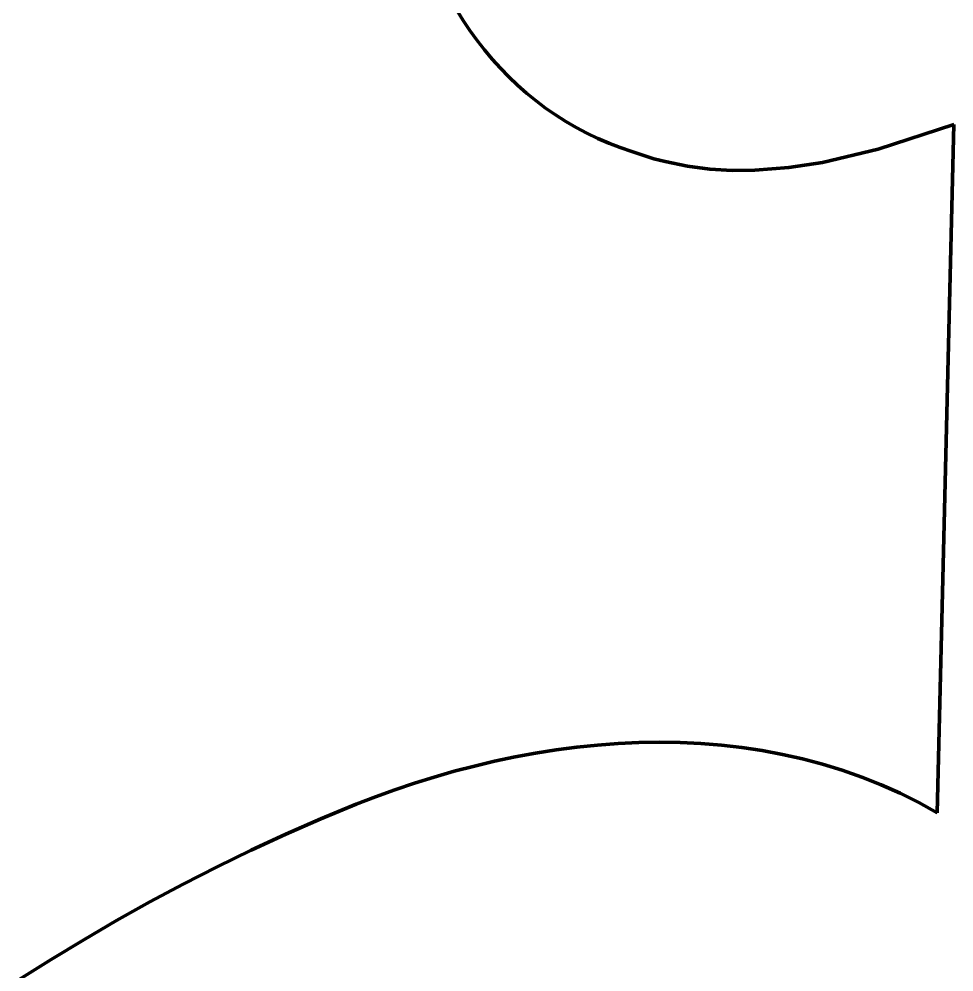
# Model space of a CAD drawing. Header units: millimetres. Extents: x 0 to 17.8, y 0 to 10.
# Drawn here: x 6.643 to 7.306, y 2.263 to 2.938 of the extents above; entities that cross this region are included whole.
import ezdxf

# ---------------------------------------------------------------- set-up
doc = ezdxf.new("R2010")
doc.units = ezdxf.units.MM
doc.layers.add('color#010101ff', color=7, linetype='CONTINUOUS', lineweight=100)
doc.layers.add('color#ffffffff', color=7, linetype='CONTINUOUS', lineweight=100)

msp = doc.modelspace()

# ---------------------------------------------------------------- linework, layer by layer
at = {"layer": 'color#010101ff'}
for p, q in [((6.95805, 2.93728), (6.95354, 2.94459)), ((6.96282, 2.93014), (6.95805, 2.93728)), ((6.96785, 2.92318), (6.96282, 2.93014)), ((6.97313, 2.91641), (6.96785, 2.92318)), ((6.97866, 2.90984), (6.97313, 2.91641)), ((6.98442, 2.90348), (6.97866, 2.90984)), ((6.99041, 2.89735), (6.98442, 2.90348)), ((6.99662, 2.89144), (6.99041, 2.89735)), ((7.00305, 2.88577), (6.99662, 2.89144)), ((7.00969, 2.88035), (7.00305, 2.88577)), ((7.01653, 2.8752), (7.00969, 2.88035)), ((7.02357, 2.87031), (7.01653, 2.8752)), ((7.03079, 2.8657), (7.02357, 2.87031)), ((7.03819, 2.86138), (7.03079, 2.8657)), ((7.04577, 2.85737), (7.03819, 2.86138)), ((7.306, 2.8635), (7.25232, 2.84598)), ((7.29422, 2.37562), (7.306, 2.8635)), ((7.05351, 2.85366), (7.04577, 2.85737)), ((7.06141, 2.85027), (7.05351, 2.85366)), ((7.06947, 2.84722), (7.06141, 2.85027)), ((7.07767, 2.8445), (7.06947, 2.84722)), ((7.08547, 2.84174), (7.07767, 2.8445)), ((7.25232, 2.84598), (7.21283, 2.83666)), ((7.0933, 2.83932), (7.08547, 2.84174)), ((7.10117, 2.83723), (7.0933, 2.83932)), ((7.11699, 2.83401), (7.10117, 2.83723)), ((7.1329, 2.83197), (7.11699, 2.83401)), ((7.14887, 2.83105), (7.1329, 2.83197)), ((7.16487, 2.83114), (7.14887, 2.83105)), ((7.18889, 2.83299), (7.16487, 2.83114)), ((7.21283, 2.83666), (7.18889, 2.83299)), ((7.06797, 2.42467), (7.08267, 2.42533)), ((7.08267, 2.42533), (7.09735, 2.42556)), ((7.09735, 2.42556), (7.11201, 2.42534)), ((7.11201, 2.42534), (7.12663, 2.42465)), ((7.00937, 2.41787), (7.02397, 2.42016)), ((7.02397, 2.42016), (7.03861, 2.42207)), ((7.03861, 2.42207), (7.05328, 2.42358)), ((7.05328, 2.42358), (7.06797, 2.42467)), ((7.12663, 2.42465), (7.14121, 2.42348)), ((7.14121, 2.42348), (7.15571, 2.42182)), ((7.15571, 2.42182), (7.17014, 2.41967)), ((7.17014, 2.41967), (7.18448, 2.417)), ((6.96598, 2.40876), (6.98036, 2.41215)), ((6.98036, 2.41215), (6.99483, 2.41519)), ((6.99483, 2.41519), (7.00937, 2.41787)), ((7.18448, 2.417), (7.19871, 2.4138)), ((7.19871, 2.4138), (7.21282, 2.41006)), ((6.93753, 2.40098), (6.9517, 2.40503)), ((6.9517, 2.40503), (6.96598, 2.40876)), ((7.21282, 2.41006), (7.2268, 2.40577)), ((7.2268, 2.40577), (7.24063, 2.40092)), ((6.92348, 2.39661), (6.93753, 2.40098)), ((7.24063, 2.40092), (7.2543, 2.39549)), ((6.89583, 2.38697), (6.90958, 2.39193)), ((6.90958, 2.39193), (6.92348, 2.39661)), ((7.2543, 2.39549), (7.2678, 2.38948)), ((6.88225, 2.38173), (6.89583, 2.38697)), ((7.2678, 2.38948), (7.28111, 2.38286)), ((6.85715, 2.37141), (6.88225, 2.38173)), ((7.28111, 2.38286), (7.29422, 2.37562)), ((6.83234, 2.36057), (6.85715, 2.37141)), ((6.80781, 2.34922), (6.83234, 2.36057)), ((6.78355, 2.33739), (6.80781, 2.34922)), ((6.75954, 2.3251), (6.78355, 2.33739)), ((6.7358, 2.31237), (6.75954, 2.3251)), ((6.71229, 2.2992), (6.7358, 2.31237)), ((6.68902, 2.28563), (6.71229, 2.2992)), ((6.66598, 2.27168), (6.68902, 2.28563)), ((6.64316, 2.25735), (6.66598, 2.27168))]:
    msp.add_line(p, q, dxfattribs=at)
at = {"layer": 'color#ffffffff'}
for p, q in [((6.95354, 2.94459), (6.95805, 2.93728)), ((6.95805, 2.93728), (6.96282, 2.93014)), ((6.96282, 2.93014), (6.96785, 2.92318)), ((6.96785, 2.92318), (6.97313, 2.91641)), ((6.97313, 2.91641), (6.97866, 2.90984)), ((6.97866, 2.90984), (6.98442, 2.90348)), ((6.98442, 2.90348), (6.99041, 2.89735)), ((6.99041, 2.89735), (6.99662, 2.89144)), ((6.99662, 2.89144), (7.00305, 2.88577)), ((7.00305, 2.88577), (7.00969, 2.88035)), ((7.00969, 2.88035), (7.01653, 2.8752)), ((7.01653, 2.8752), (7.02357, 2.87031)), ((7.02357, 2.87031), (7.03079, 2.8657)), ((7.03079, 2.8657), (7.03819, 2.86138)), ((7.03819, 2.86138), (7.04577, 2.85737)), ((7.25232, 2.84598), (7.306, 2.8635)), ((7.306, 2.8635), (7.29422, 2.37562)), ((7.04577, 2.85737), (7.05351, 2.85366)), ((7.05351, 2.85366), (7.06141, 2.85027)), ((7.06141, 2.85027), (7.06947, 2.84722)), ((7.06947, 2.84722), (7.07767, 2.8445)), ((7.07767, 2.8445), (7.08547, 2.84174)), ((7.21283, 2.83666), (7.25232, 2.84598)), ((7.08547, 2.84174), (7.0933, 2.83932)), ((7.0933, 2.83932), (7.10117, 2.83723)), ((7.10117, 2.83723), (7.11699, 2.83401)), ((7.11699, 2.83401), (7.1329, 2.83197)), ((7.1329, 2.83197), (7.14887, 2.83105)), ((7.14887, 2.83105), (7.16487, 2.83114)), ((7.16487, 2.83114), (7.18889, 2.83299)), ((7.18889, 2.83299), (7.21283, 2.83666)), ((7.08267, 2.42533), (7.06797, 2.42467)), ((7.09735, 2.42556), (7.08267, 2.42533)), ((7.11201, 2.42534), (7.09735, 2.42556)), ((7.12663, 2.42465), (7.11201, 2.42534)), ((7.02397, 2.42016), (7.00937, 2.41787)), ((7.03861, 2.42207), (7.02397, 2.42016)), ((7.05328, 2.42358), (7.03861, 2.42207)), ((7.06797, 2.42467), (7.05328, 2.42358)), ((7.14121, 2.42348), (7.12663, 2.42465)), ((7.15571, 2.42182), (7.14121, 2.42348)), ((7.17014, 2.41967), (7.15571, 2.42182)), ((7.18448, 2.417), (7.17014, 2.41967)), ((6.98036, 2.41215), (6.96598, 2.40876)), ((6.99483, 2.41519), (6.98036, 2.41215)), ((7.00937, 2.41787), (6.99483, 2.41519)), ((7.19871, 2.4138), (7.18448, 2.417)), ((7.21282, 2.41006), (7.19871, 2.4138)), ((6.9517, 2.40503), (6.93753, 2.40098)), ((6.96598, 2.40876), (6.9517, 2.40503)), ((7.2268, 2.40577), (7.21282, 2.41006)), ((7.24063, 2.40092), (7.2268, 2.40577)), ((6.93753, 2.40098), (6.92348, 2.39661)), ((7.2543, 2.39549), (7.24063, 2.40092)), ((6.90958, 2.39193), (6.89583, 2.38697)), ((6.92348, 2.39661), (6.90958, 2.39193)), ((7.2678, 2.38948), (7.2543, 2.39549)), ((6.89583, 2.38697), (6.88225, 2.38173)), ((7.28111, 2.38286), (7.2678, 2.38948)), ((6.88225, 2.38173), (6.85715, 2.37141)), ((7.29422, 2.37562), (7.28111, 2.38286)), ((6.85715, 2.37141), (6.83234, 2.36057)), ((6.83234, 2.36057), (6.80781, 2.34922)), ((6.80781, 2.34922), (6.78355, 2.33739)), ((6.78355, 2.33739), (6.75954, 2.3251)), ((6.75954, 2.3251), (6.7358, 2.31237)), ((6.7358, 2.31237), (6.71229, 2.2992)), ((6.71229, 2.2992), (6.68902, 2.28563)), ((6.68902, 2.28563), (6.66598, 2.27168)), ((6.66598, 2.27168), (6.64316, 2.25735))]:
    msp.add_line(p, q, dxfattribs=at)

doc.saveas('drawing.dxf')
